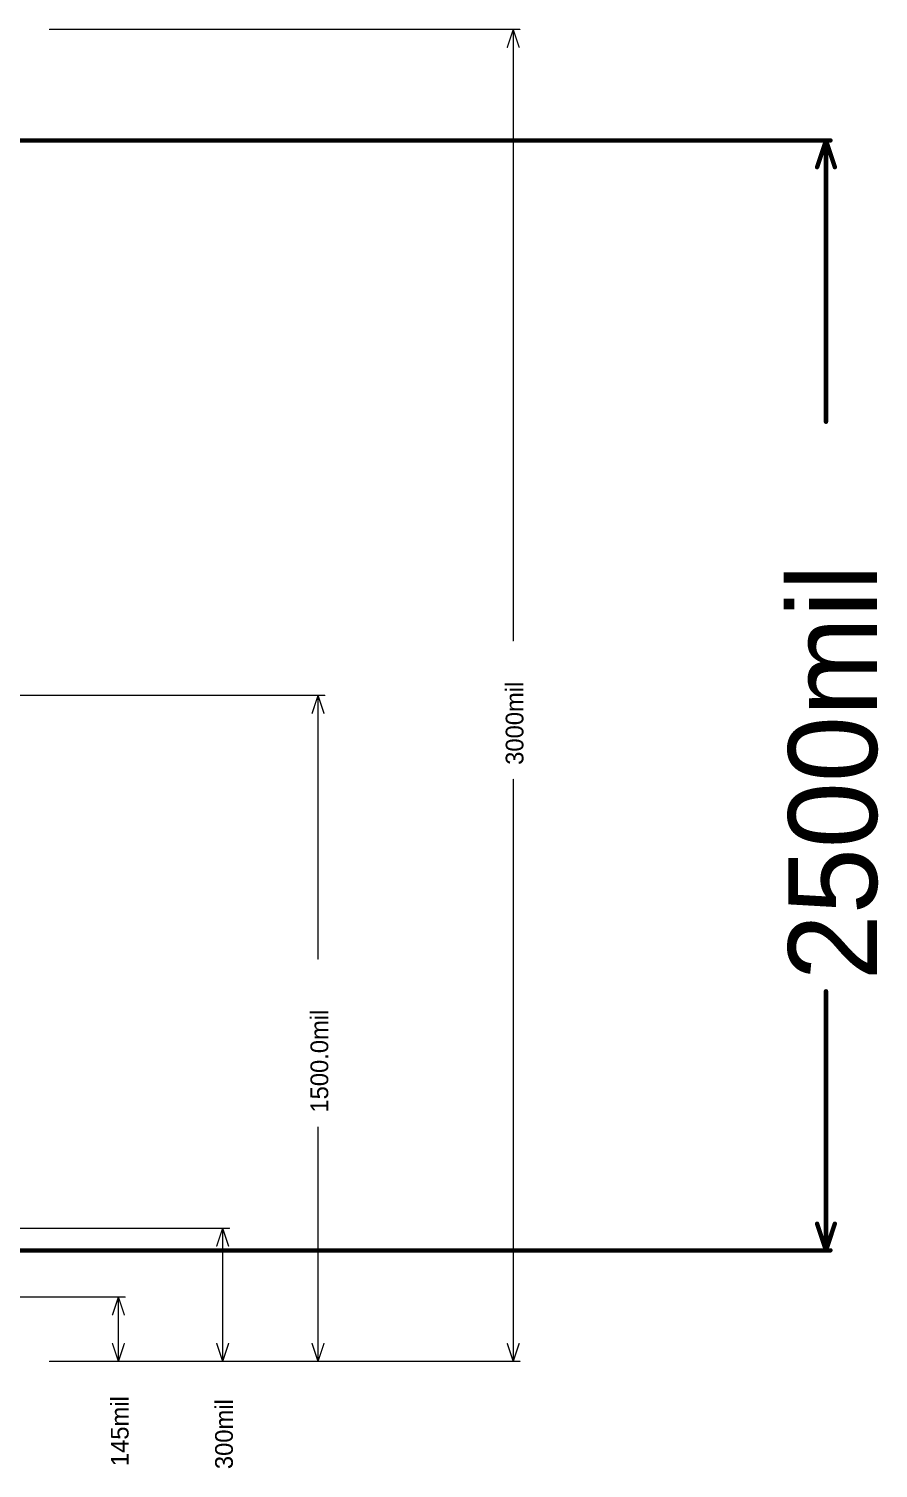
# Model space of a CAD drawing. Header units: millimetres. Extents: x 5.97 to 14.78, y 3.86 to 11.35.
# Drawn here: x 12.868 to 14.783, y 5.189 to 8.431 of the extents above; entities that cross this region are included whole.
import ezdxf

# ---------------------------------------------------------------- set-up
doc = ezdxf.new("R2010")
doc.units = ezdxf.units.MM
doc.header["$MEASUREMENT"] = 0
doc.layers.add('Mechanical2', color=216, linetype='Continuous')
doc.layers.add('Mechanical4', color=56, linetype='Continuous')

msp = doc.modelspace()

# ---------------------------------------------------------------- linework, layer by layer
at = {"layer": 'Mechanical2', "const_width": 0.01}
for points in [[(12.725, 8.18), (14.675, 8.18)], [(14.645, 8.12), (14.665, 8.18)], [(14.665, 7.5465), (14.665, 8.18)], [(14.665, 8.18), (14.685, 8.12)], [(14.665, 5.68), (14.665, 6.2635)], [(14.645, 5.74), (14.665, 5.68)], [(14.665, 5.68), (14.685, 5.74)], [(12.7, 5.68), (14.675, 5.68)]]:
    msp.add_lwpolyline(points, dxfattribs=at)
at = {"layer": 'Mechanical2', "const_width": 0.005}
for points in [[(14.6625, 8.18, 1), (14.6675, 8.18, 1)], [(14.6625, 8.18, 1), (14.6675, 8.18, 1)], [(14.6625, 8.18, 1), (14.6675, 8.18, 1)], [(14.6725, 8.18, 1), (14.6775, 8.18, 1)], [(14.6425, 8.12, 1), (14.6475, 8.12, 1)], [(14.6825, 8.12, 1), (14.6875, 8.12, 1)], [(14.6625, 7.5465, 1), (14.6675, 7.5465, 1)], [(14.6625, 6.2635, 1), (14.6675, 6.2635, 1)], [(14.6425, 5.74, 1), (14.6475, 5.74, 1)], [(14.6825, 5.74, 1), (14.6875, 5.74, 1)], [(14.6625, 5.68, 1), (14.6675, 5.68, 1)], [(14.6625, 5.68, 1), (14.6675, 5.68, 1)], [(14.6625, 5.68, 1), (14.6675, 5.68, 1)], [(14.6725, 5.68, 1), (14.6775, 5.68, 1)]]:
    msp.add_lwpolyline(points, format="xyb", close=True, dxfattribs=at)
at = {"layer": 'Mechanical4', "const_width": 0.003}
for points in [[(12.915, 8.43), (13.975, 8.43)], [(13.9467, 8.39), (13.96, 8.43)], [(13.96, 7.0533), (13.96, 8.43)], [(13.96, 8.43), (13.9733, 8.39)], [(12.29, 6.93), (13.535, 6.93)], [(13.5067, 6.89), (13.52, 6.93)], [(13.52, 6.3366), (13.52, 6.93)], [(13.52, 6.93), (13.5333, 6.89)], [(13.96, 5.43), (13.96, 6.7407)], [(13.52, 5.43), (13.52, 5.9574)], [(12.59, 5.73), (13.32, 5.73)], [(13.2917, 5.69), (13.305, 5.73)], [(13.305, 5.58), (13.305, 5.73)], [(13.305, 5.73), (13.3183, 5.69)], [(12.56, 5.575), (13.085, 5.575)], [(13.0567, 5.535), (13.07, 5.575)], [(13.07, 5.5025), (13.07, 5.575)], [(13.07, 5.575), (13.0833, 5.535)], [(13.305, 5.43), (13.305, 5.58)], [(13.07, 5.43), (13.07, 5.5025)], [(13.0567, 5.47), (13.07, 5.43)], [(13.07, 5.43), (13.0833, 5.47)], [(13.2917, 5.47), (13.305, 5.43)], [(13.305, 5.43), (13.3183, 5.47)], [(13.5067, 5.47), (13.52, 5.43)], [(13.52, 5.43), (13.5333, 5.47)], [(13.9467, 5.47), (13.96, 5.43)], [(13.96, 5.43), (13.9733, 5.47)], [(12.915, 5.43), (13.975, 5.43)], [(12.915, 5.43), (13.32, 5.43)], [(12.915, 5.43), (13.535, 5.43)], [(12.915, 5.43), (13.085, 5.43)]]:
    msp.add_lwpolyline(points, dxfattribs=at)
at = {"layer": 'Mechanical4', "const_width": 0.0015}
for points in [[(12.9142, 8.43, 1), (12.9157, 8.43, 1)], [(13.9593, 8.43, 1), (13.9608, 8.43, 1)], [(13.9593, 8.43, 1), (13.9608, 8.43, 1)], [(13.9593, 8.43, 1), (13.9608, 8.43, 1)], [(13.9742, 8.43, 1), (13.9757, 8.43, 1)], [(13.9459, 8.39, 1), (13.9474, 8.39, 1)], [(13.9726, 8.39, 1), (13.9741, 8.39, 1)], [(13.9593, 7.0533, 1), (13.9608, 7.0533, 1)], [(13.5192, 6.93, 1), (13.5207, 6.93, 1)], [(13.5192, 6.93, 1), (13.5207, 6.93, 1)], [(13.5192, 6.93, 1), (13.5207, 6.93, 1)], [(13.5343, 6.93, 1), (13.5358, 6.93, 1)], [(13.5059, 6.89, 1), (13.5074, 6.89, 1)], [(13.5326, 6.89, 1), (13.5341, 6.89, 1)], [(13.9593, 6.7407, 1), (13.9608, 6.7407, 1)], [(13.5192, 6.3366, 1), (13.5207, 6.3366, 1)], [(13.5192, 5.9574, 1), (13.5207, 5.9574, 1)], [(13.3042, 5.73, 1), (13.3057, 5.73, 1)], [(13.3042, 5.73, 1), (13.3057, 5.73, 1)], [(13.3042, 5.73, 1), (13.3057, 5.73, 1)], [(13.3193, 5.73, 1), (13.3208, 5.73, 1)], [(13.2909, 5.69, 1), (13.2924, 5.69, 1)], [(13.3176, 5.69, 1), (13.3191, 5.69, 1)], [(13.0693, 5.575, 1), (13.0708, 5.575, 1)], [(13.0693, 5.575, 1), (13.0708, 5.575, 1)], [(13.0693, 5.575, 1), (13.0708, 5.575, 1)], [(13.0843, 5.575, 1), (13.0858, 5.575, 1)], [(13.3042, 5.58, 1), (13.3057, 5.58, 1)], [(13.3042, 5.58, 1), (13.3057, 5.58, 1)], [(13.0559, 5.535, 1), (13.0574, 5.535, 1)], [(13.0826, 5.535, 1), (13.0841, 5.535, 1)], [(13.0693, 5.5025, 1), (13.0708, 5.5025, 1)], [(13.0693, 5.5025, 1), (13.0708, 5.5025, 1)], [(13.0559, 5.47, 1), (13.0574, 5.47, 1)], [(13.0826, 5.47, 1), (13.0841, 5.47, 1)], [(13.2909, 5.47, 1), (13.2924, 5.47, 1)], [(13.3176, 5.47, 1), (13.3191, 5.47, 1)], [(13.5059, 5.47, 1), (13.5074, 5.47, 1)], [(13.5326, 5.47, 1), (13.5341, 5.47, 1)], [(13.9459, 5.47, 1), (13.9474, 5.47, 1)], [(13.9726, 5.47, 1), (13.9741, 5.47, 1)], [(12.9142, 5.43, 1), (12.9157, 5.43, 1)], [(12.9142, 5.43, 1), (12.9157, 5.43, 1)], [(12.9142, 5.43, 1), (12.9157, 5.43, 1)], [(12.9142, 5.43, 1), (12.9157, 5.43, 1)], [(13.0693, 5.43, 1), (13.0708, 5.43, 1)], [(13.0693, 5.43, 1), (13.0708, 5.43, 1)], [(13.0693, 5.43, 1), (13.0708, 5.43, 1)], [(13.0843, 5.43, 1), (13.0858, 5.43, 1)], [(13.3042, 5.43, 1), (13.3057, 5.43, 1)], [(13.3042, 5.43, 1), (13.3057, 5.43, 1)], [(13.3042, 5.43, 1), (13.3057, 5.43, 1)], [(13.3193, 5.43, 1), (13.3208, 5.43, 1)], [(13.5192, 5.43, 1), (13.5207, 5.43, 1)], [(13.5192, 5.43, 1), (13.5207, 5.43, 1)], [(13.5192, 5.43, 1), (13.5207, 5.43, 1)], [(13.5343, 5.43, 1), (13.5358, 5.43, 1)], [(13.9593, 5.43, 1), (13.9608, 5.43, 1)], [(13.9593, 5.43, 1), (13.9608, 5.43, 1)], [(13.9593, 5.43, 1), (13.9608, 5.43, 1)], [(13.9742, 5.43, 1), (13.9757, 5.43, 1)]]:
    msp.add_lwpolyline(points, format="xyb", close=True, dxfattribs=at)

# ---------------------------------------------------------------- texts
at = {"layer": 'Mechanical2'}
msp.add_text('2500mil', height=0.2, rotation=-270, dxfattribs=at).set_placement((14.78, 6.2885))
at = {"layer": 'Mechanical4'}
for s, p in [('3000mil', (13.983, 6.7737)), ('1500.0mil', (13.543, 5.9904)), ('145mil', (13.093, 5.1941)), ('300mil', (13.328, 5.1874))]:
    msp.add_text(s, height=0.04, rotation=-270, dxfattribs=at).set_placement(p)

doc.saveas('drawing.dxf')
